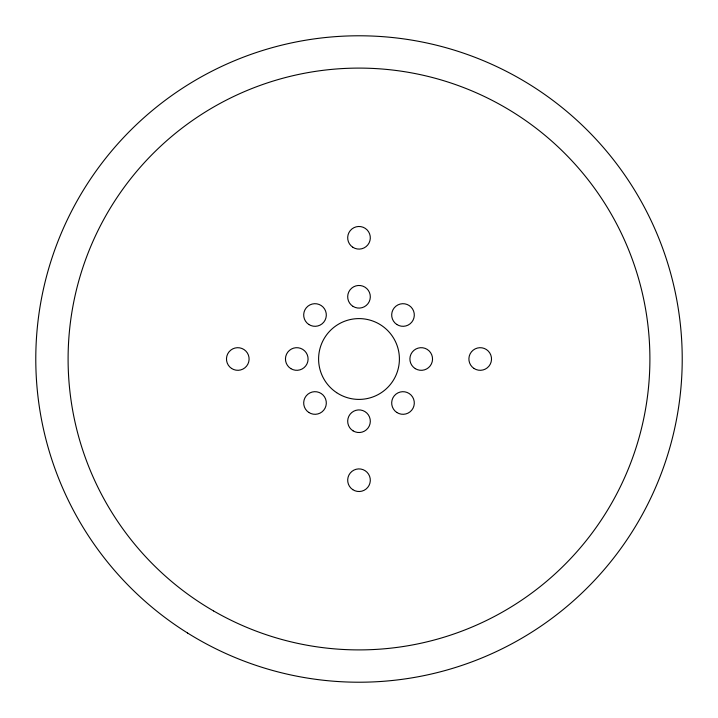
<?xml version="1.0" encoding="UTF-8"?>
<svg xmlns="http://www.w3.org/2000/svg" width="718" height="718" viewBox="0 0 718 718"><rect width="100%" height="100%" fill="white"/><g stroke="black" fill="none" stroke-linecap="round" stroke-linejoin="round"><path stroke-width="1.08" d="M213.551 610.928A290.898 290.898 0 0 0 649.898 359A290.898 290.898 0 0 0 213.551 107.072A290.898 290.898 0 0 0 213.551 610.928M336.643 392.656A40.405 40.405 0 0 0 399.325 361.54A40.405 40.405 0 0 0 341.032 322.813A40.405 40.405 0 0 0 336.643 392.656M353.076 306.415A11.308 11.308 0 0 0 370.308 297.099A11.308 11.308 0 0 0 353.615 286.832A11.308 11.308 0 0 0 353.076 306.415M396.767 324.446A11.308 11.308 0 0 0 414.286 315.678A11.308 11.308 0 0 0 397.934 304.89A11.308 11.308 0 0 0 396.767 324.446M415.291 368.639A11.308 11.308 0 0 0 432.532 359.314A11.308 11.308 0 0 0 415.839 349.047A11.308 11.308 0 0 0 415.291 368.639M396.767 412.437A11.308 11.308 0 0 0 414.286 403.669A11.308 11.308 0 0 0 397.934 392.881A11.308 11.308 0 0 0 396.767 412.437M353.076 430.854A11.308 11.308 0 0 0 370.308 421.538A11.308 11.308 0 0 0 353.615 411.27A11.308 11.308 0 0 0 353.076 430.854M308.776 412.437A11.308 11.308 0 0 0 326.295 403.669A11.308 11.308 0 0 0 309.934 392.881A11.308 11.308 0 0 0 308.776 412.437M290.853 368.639A11.308 11.308 0 0 0 308.085 359.314A11.308 11.308 0 0 0 291.4 349.047A11.308 11.308 0 0 0 290.853 368.639M308.776 324.446A11.308 11.308 0 0 0 326.295 315.678A11.308 11.308 0 0 0 309.934 304.89A11.308 11.308 0 0 0 308.776 324.446M352.771 489.649A11.308 11.308 0 0 0 370.291 480.88A11.308 11.308 0 0 0 353.938 470.093A11.308 11.308 0 0 0 352.771 489.649M473.979 368.442A11.308 11.308 0 0 0 491.498 359.673A11.308 11.308 0 0 0 475.145 348.885A11.308 11.308 0 0 0 473.979 368.442M352.771 247.234A11.308 11.308 0 0 0 370.291 238.466A11.308 11.308 0 0 0 353.938 227.678A11.308 11.308 0 0 0 352.771 247.234M231.564 368.442A11.308 11.308 0 0 0 249.083 359.673A11.308 11.308 0 0 0 232.731 348.885A11.308 11.308 0 0 0 231.564 368.442M187.586 633.025A323.226 323.226 0 0 0 682.019 370.443A323.226 323.226 0 0 0 207.394 73.541A323.226 323.226 0 0 0 187.586 633.025"/></g></svg>
